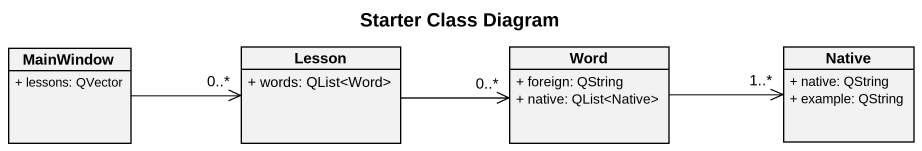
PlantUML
@startuml
title Starter Class Diagram
hide circle
hide empty members
skinparam classAttributeIconSize 0
class MainWindow {
  + lessons: QVector
}
class Lesson {
  + words: QList<Word>
}
class Word {
  + foreign: QString
  + native: QList<Native>
}
class Native {
  + native: QString
  + example: QString
}
MainWindow -right-> "0..*" Lesson
Lesson -right-> "0..*" Word
Word -right-> "1..*" Native
@enduml
